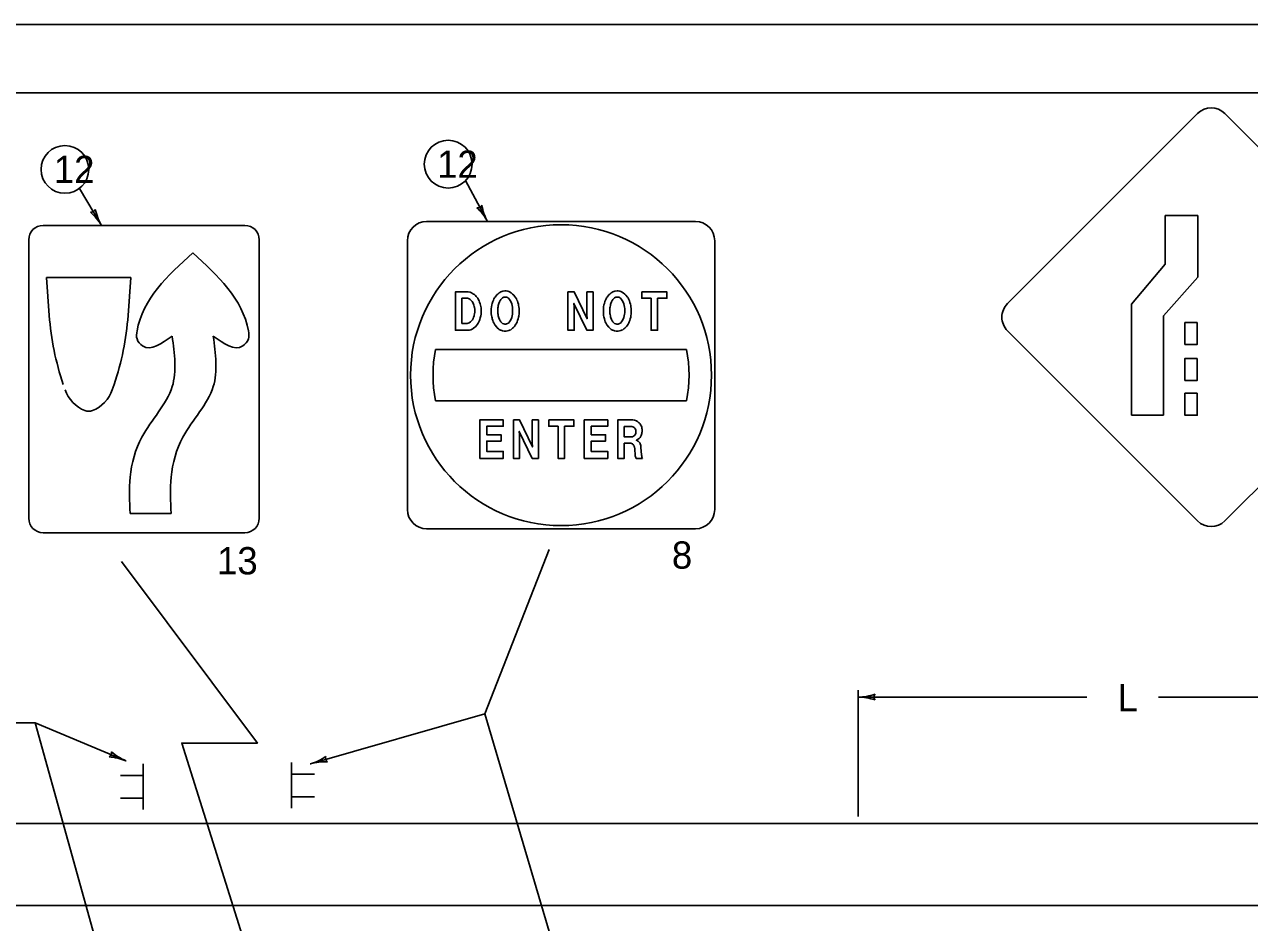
# Model space of a CAD drawing. Extents: x 999.5 to 1036.4, y 999.4 to 1022.5.
# Drawn here: x 1014.85 to 1023.81, y 1015.42 to 1022 of the extents above; entities that cross this region are included whole.
import ezdxf

# ---------------------------------------------------------------- set-up
doc = ezdxf.new("R2010")
doc.units = 0
for name, color, linetype in [('Level 1', 7, 'Continuous'), ('Level 10', 7, 'Continuous'), ('Level 14', 7, 'Continuous')]:
    doc.layers.add(name, color=color, linetype=linetype)

msp = doc.modelspace()

# ---------------------------------------------------------------- linework, layer by layer
at = {"layer": 'Level 1'}
for p, q in [((1022.0432, 1019.9562), (1023.4353, 1021.3483)), ((1025.0263, 1019.9562), (1023.6342, 1021.3483)), ((1015.2487, 1020.7998), (1015.4113, 1020.5285)), ((1018.0751, 1020.8567), (1018.2358, 1020.5576)), ((1017.7903, 1020.5576), (1019.759, 1020.5576)), ((1023.4359, 1020.6019), (1023.1974, 1020.6019)), ((1023.1974, 1020.6019), (1023.1974, 1020.246)), ((1023.4359, 1020.151), (1023.4359, 1020.6019)), ((1014.983, 1020.5285), (1016.4596, 1020.5285)), ((1014.8776, 1018.384), (1014.8776, 1020.4231)), ((1016.5651, 1018.384), (1016.5651, 1020.4231)), ((1017.6497, 1018.4483), (1017.6497, 1020.417)), ((1019.8997, 1020.417), (1019.8997, 1018.4483)), ((1023.1974, 1020.246), (1022.9514, 1019.9516)), ((1015.6246, 1020.1465), (1015.0083, 1020.1465)), ((1015.0083, 1020.1465), (1015.6246, 1020.1465)), ((1023.1862, 1019.8677), (1023.4359, 1020.151)), ((1022.9514, 1019.9516), (1022.9514, 1019.1391)), ((1023.1862, 1019.1391), (1023.1862, 1019.8677)), ((1023.4353, 1018.3652), (1022.0432, 1019.7573)), ((1023.6342, 1018.3652), (1025.0263, 1019.7573)), ((1017.8561, 1019.6201), (1019.6933, 1019.6201)), ((1019.6933, 1019.2451), (1017.8561, 1019.2451)), ((1022.9514, 1019.1391), (1023.1862, 1019.1391)), ((1019.2967, 1018.9805), (1019.2932, 1018.9805)), ((1015.6196, 1018.4191), (1015.9201, 1018.4191)), ((1015.6196, 1018.4191), (1015.9201, 1018.4191)), ((1019.759, 1018.3076), (1017.7903, 1018.3076)), ((1014.983, 1018.2785), (1016.4596, 1018.2785)), ((1018.2163, 1016.9524), (1018.6872, 1018.1569)), ((1020.9487, 1016.2), (1020.9487, 1017.125)), ((1022.6238, 1017.075), (1020.9487, 1017.075)), ((1024.6987, 1017.075), (1023.1493, 1017.075)), ((1015.7154, 1016.2521), (1015.7154, 1016.5854)), ((1016.8019, 1016.5951), (1016.8019, 1016.2618)), ((1015.7154, 1016.5021), (1015.5488, 1016.5021)), ((1016.8019, 1016.5118), (1016.9686, 1016.5118)), ((1015.7154, 1016.3354), (1015.5488, 1016.3354)), ((1016.8019, 1016.3451), (1016.9686, 1016.3451)), ((1035.25, 1016.15), (1007.25, 1016.15)), ((1035.25, 1015.55), (1007.25, 1015.55))]:
    msp.add_line(p, q, dxfattribs=at)
for points in [[(1015.0083, 1020.1465), (1015.0281, 1019.8693)], [(1015.0281, 1019.8693), (1015.0083, 1020.1465)], [(1015.6048, 1019.8693), (1015.6246, 1020.1465)], [(1015.6246, 1020.1465), (1015.6048, 1019.8693)], [(1018.0888, 1019.7608), (1018.0012, 1019.7608), (1018.0012, 1020.042), (1018.0888, 1020.042)], [(1018.0871, 1019.9955), (1018.0485, 1019.9955), (1018.0485, 1019.8117), (1018.0871, 1019.8117)], [(1018.0871, 1019.8117), (1018.0958, 1019.8139), (1018.1028, 1019.8161), (1018.1116, 1019.8228), (1018.1169, 1019.8272), (1018.1204, 1019.8316), (1018.1257, 1019.8383), (1018.1309, 1019.8471), (1018.1344, 1019.856), (1018.1379, 1019.8648), (1018.1397, 1019.8715), (1018.1414, 1019.8803), (1018.1432, 1019.8936), (1018.1432, 1019.9025), (1018.1432, 1019.9158), (1018.1414, 1019.9268), (1018.1397, 1019.9357), (1018.1362, 1019.9446), (1018.1309, 1019.9601), (1018.1239, 1019.9712), (1018.1169, 1019.98), (1018.1098, 1019.9867), (1018.1028, 1019.9911), (1018.0976, 1019.9933), (1018.0888, 1019.9955), (1018.0871, 1019.9955)], [(1018.0888, 1020.042), (1018.0941, 1020.042), (1018.1081, 1020.0398), (1018.1187, 1020.0353), (1018.1274, 1020.0309), (1018.1344, 1020.0265), (1018.1414, 1020.0221), (1018.1484, 1020.0154), (1018.1537, 1020.0088), (1018.1589, 1020.0022), (1018.1643, 1019.9955), (1018.1713, 1019.9844), (1018.1748, 1019.9756), (1018.1783, 1019.9667), (1018.1835, 1019.9534), (1018.1853, 1019.9446), (1018.187, 1019.9357), (1018.1888, 1019.9247), (1018.1905, 1019.9113), (1018.1905, 1019.9025), (1018.1905, 1019.8936), (1018.1888, 1019.8781), (1018.187, 1019.8671), (1018.1853, 1019.8582), (1018.1835, 1019.8516), (1018.18, 1019.8405), (1018.1765, 1019.8316), (1018.173, 1019.8228), (1018.1678, 1019.8139), (1018.1625, 1019.805), (1018.1554, 1019.7962), (1018.1484, 1019.7873), (1018.1432, 1019.7829), (1018.1344, 1019.7763), (1018.1309, 1019.774), (1018.1239, 1019.7696), (1018.1152, 1019.7652), (1018.1046, 1019.763), (1018.0888, 1019.7608)], [(1018.3658, 1020.0487), (1018.3483, 1020.0464), (1018.3413, 1020.0443), (1018.3343, 1020.042), (1018.3255, 1020.0376), (1018.322, 1020.0353), (1018.3168, 1020.0309), (1018.3115, 1020.0265), (1018.3063, 1020.0221), (1018.3045, 1020.0198), (1018.2923, 1020.0043), (1018.287, 1019.9978), (1018.2834, 1019.9911), (1018.2799, 1019.9822), (1018.2747, 1019.9712), (1018.2712, 1019.9578), (1018.2677, 1019.9468), (1018.2659, 1019.9335), (1018.2642, 1019.918), (1018.2642, 1019.9069), (1018.2642, 1019.9003)], [(1018.3115, 1019.9047), (1018.3115, 1019.9092), (1018.3115, 1019.918), (1018.3115, 1019.9247), (1018.3133, 1019.9335), (1018.315, 1019.9423), (1018.3168, 1019.949), (1018.3185, 1019.9578), (1018.3238, 1019.9689), (1018.329, 1019.98), (1018.3308, 1019.9822), (1018.3343, 1019.9867), (1018.3378, 1019.9911), (1018.3413, 1019.9933), (1018.3466, 1019.9978), (1018.3553, 1020.0022), (1018.3623, 1020.0043), (1018.3676, 1020.0043), (1018.3711, 1020.0043), (1018.3763, 1020.0022), (1018.3817, 1019.9999), (1018.3887, 1019.9955), (1018.3974, 1019.9867), (1018.4027, 1019.98), (1018.4097, 1019.9667), (1018.4132, 1019.9557), (1018.4167, 1019.9423), (1018.4184, 1019.9313), (1018.4202, 1019.9202), (1018.4202, 1019.9092), (1018.4202, 1019.9047)], [(1018.4675, 1019.9003), (1018.4675, 1019.9136), (1018.4675, 1019.9202), (1018.4658, 1019.9335), (1018.464, 1019.9423), (1018.4623, 1019.9512), (1018.4588, 1019.9645), (1018.4553, 1019.9756), (1018.4518, 1019.9822), (1018.4483, 1019.9911), (1018.4448, 1019.9978), (1018.4395, 1020.0043), (1018.429, 1020.0177), (1018.4202, 1020.0265), (1018.4097, 1020.0353), (1018.3974, 1020.042), (1018.3922, 1020.0443), (1018.3852, 1020.0464), (1018.3728, 1020.0487), (1018.3641, 1020.0487)], [(1018.8252, 1020.042), (1018.8252, 1019.7608), (1018.8708, 1019.7608), (1018.8708, 1019.9357), (1018.869, 1019.9578), (1018.9637, 1019.7608), (1019.0093, 1019.7608), (1019.0093, 1020.042), (1018.9637, 1020.042), (1018.9637, 1019.8759), (1018.9654, 1019.8449), (1018.8708, 1020.042), (1018.8252, 1020.042)], [(1019.0847, 1019.9003), (1019.0847, 1019.9069), (1019.0847, 1019.918), (1019.0864, 1019.9335), (1019.0882, 1019.9468), (1019.0917, 1019.9578), (1019.0952, 1019.9712), (1019.1004, 1019.9822), (1019.1039, 1019.9911), (1019.1075, 1019.9978), (1019.1128, 1020.0043), (1019.125, 1020.0198), (1019.1268, 1020.0221), (1019.132, 1020.0265), (1019.1373, 1020.0309), (1019.1425, 1020.0353), (1019.146, 1020.0376), (1019.1548, 1020.042), (1019.1618, 1020.0443), (1019.1688, 1020.0464), (1019.1863, 1020.0487)], [(1019.132, 1019.9047), (1019.132, 1019.9092), (1019.132, 1019.918), (1019.132, 1019.9247), (1019.1338, 1019.9335), (1019.1355, 1019.9423), (1019.1373, 1019.949), (1019.139, 1019.9578), (1019.1443, 1019.9689), (1019.1495, 1019.98), (1019.1513, 1019.9822), (1019.1548, 1019.9867), (1019.1583, 1019.9911), (1019.1618, 1019.9933), (1019.1671, 1019.9978), (1019.1758, 1020.0022), (1019.1828, 1020.0043), (1019.1881, 1020.0043), (1019.1916, 1020.0043), (1019.1968, 1020.0022), (1019.2022, 1019.9999), (1019.2092, 1019.9955), (1019.2179, 1019.9867), (1019.2232, 1019.98), (1019.2302, 1019.9667), (1019.2337, 1019.9557), (1019.2372, 1019.9423), (1019.2389, 1019.9313), (1019.2407, 1019.9202), (1019.2407, 1019.9092), (1019.2407, 1019.9047)], [(1019.1846, 1020.0487), (1019.1933, 1020.0487), (1019.2057, 1020.0464), (1019.2127, 1020.0443), (1019.2179, 1020.042), (1019.2302, 1020.0353), (1019.2407, 1020.0265), (1019.2495, 1020.0177), (1019.26, 1020.0043), (1019.2653, 1019.9978), (1019.2688, 1019.9911), (1019.2723, 1019.9822), (1019.2758, 1019.9756), (1019.2793, 1019.9645), (1019.2828, 1019.9512), (1019.2845, 1019.9423), (1019.2863, 1019.9335), (1019.288, 1019.9202), (1019.288, 1019.9136), (1019.288, 1019.9003)], [(1019.3652, 1020.042), (1019.5493, 1020.042), (1019.5493, 1019.9955), (1019.4809, 1019.9955), (1019.4809, 1019.7608), (1019.4336, 1019.7608), (1019.4336, 1019.9955), (1019.3652, 1019.9955), (1019.3652, 1020.042)], [(1018.3676, 1019.805), (1018.3623, 1019.805), (1018.3553, 1019.8073), (1018.3466, 1019.8117), (1018.3413, 1019.8161), (1018.3378, 1019.8183), (1018.3343, 1019.8228), (1018.3308, 1019.8272), (1018.329, 1019.8294), (1018.3238, 1019.8405), (1018.3185, 1019.8516), (1018.3168, 1019.8604), (1018.315, 1019.8671), (1018.3133, 1019.8759), (1018.3115, 1019.8848), (1018.3115, 1019.8914), (1018.3115, 1019.9003), (1018.3115, 1019.9047)], [(1018.4202, 1019.9047), (1018.4202, 1019.9003), (1018.4202, 1019.8892), (1018.4184, 1019.8781), (1018.4167, 1019.8671), (1018.4132, 1019.8538), (1018.4097, 1019.8427), (1018.4027, 1019.8294), (1018.3974, 1019.8228), (1018.3887, 1019.8139), (1018.3817, 1019.8095), (1018.3763, 1019.8073), (1018.3711, 1019.805), (1018.3676, 1019.805)], [(1019.1881, 1019.805), (1019.1828, 1019.805), (1019.1758, 1019.8073), (1019.1671, 1019.8117), (1019.1618, 1019.8161), (1019.1583, 1019.8183), (1019.1548, 1019.8228), (1019.1513, 1019.8272), (1019.1495, 1019.8294), (1019.1443, 1019.8405), (1019.139, 1019.8516), (1019.1373, 1019.8604), (1019.1355, 1019.8671), (1019.1338, 1019.8759), (1019.132, 1019.8848), (1019.132, 1019.8914), (1019.132, 1019.9003), (1019.132, 1019.9047)], [(1019.2407, 1019.9047), (1019.2407, 1019.9003), (1019.2407, 1019.8892), (1019.2389, 1019.8781), (1019.2372, 1019.8671), (1019.2337, 1019.8538), (1019.2302, 1019.8427), (1019.2232, 1019.8294), (1019.2179, 1019.8228), (1019.2092, 1019.8139), (1019.2022, 1019.8095), (1019.1968, 1019.8073), (1019.1916, 1019.805), (1019.1881, 1019.805)], [(1018.2642, 1019.9003), (1018.2642, 1019.8936), (1018.2642, 1019.8826), (1018.2659, 1019.8693), (1018.2677, 1019.8604), (1018.2694, 1019.8516), (1018.2712, 1019.8449), (1018.2747, 1019.8316), (1018.2782, 1019.8228), (1018.2817, 1019.8161), (1018.287, 1019.805), (1018.2905, 1019.8006), (1018.3045, 1019.7829), (1018.308, 1019.7785), (1018.3168, 1019.7718), (1018.322, 1019.7674), (1018.3255, 1019.7652), (1018.3308, 1019.763), (1018.3343, 1019.7608), (1018.3413, 1019.7585), (1018.3466, 1019.7563), (1018.3588, 1019.7541), (1018.3676, 1019.7541), (1018.3711, 1019.7541), (1018.3817, 1019.7563), (1018.3922, 1019.7585), (1018.3974, 1019.7608), (1018.4062, 1019.7652), (1018.4149, 1019.7718), (1018.4202, 1019.7763), (1018.4255, 1019.7807), (1018.4343, 1019.7895), (1018.4395, 1019.7984), (1018.4448, 1019.805), (1018.45, 1019.8161), (1018.4535, 1019.8228), (1018.457, 1019.8316), (1018.4605, 1019.8449), (1018.464, 1019.856), (1018.4658, 1019.8648), (1018.4675, 1019.8848), (1018.4675, 1019.9003)], [(1019.288, 1019.9003), (1019.288, 1019.8848), (1019.2863, 1019.8648), (1019.2845, 1019.856), (1019.281, 1019.8449), (1019.2775, 1019.8316), (1019.274, 1019.8228), (1019.2705, 1019.8161), (1019.2653, 1019.805), (1019.26, 1019.7984), (1019.2548, 1019.7895), (1019.246, 1019.7807), (1019.2407, 1019.7763), (1019.2354, 1019.7718), (1019.2267, 1019.7652), (1019.2179, 1019.7608), (1019.2127, 1019.7585), (1019.2022, 1019.7563), (1019.1916, 1019.7541), (1019.1881, 1019.7541), (1019.1793, 1019.7541), (1019.1671, 1019.7563), (1019.1618, 1019.7585), (1019.1548, 1019.7608), (1019.1513, 1019.763), (1019.146, 1019.7652), (1019.1425, 1019.7674), (1019.1373, 1019.7718), (1019.1285, 1019.7785), (1019.125, 1019.7829), (1019.111, 1019.8006), (1019.1075, 1019.805), (1019.1022, 1019.8161), (1019.0987, 1019.8228), (1019.0952, 1019.8316), (1019.0917, 1019.8449), (1019.0899, 1019.8516), (1019.0882, 1019.8604), (1019.0864, 1019.8693), (1019.0847, 1019.8826), (1019.0847, 1019.8936), (1019.0847, 1019.9003)], [(1015.4887, 1019.3246), (1015.5025, 1019.3649)], [(1015.5025, 1019.3649), (1015.4887, 1019.3246)], [(1018.1799, 1018.8233), (1018.1799, 1019.1045), (1018.3518, 1019.1045), (1018.3518, 1019.058), (1018.2308, 1019.058), (1018.2308, 1018.996), (1018.3359, 1018.996), (1018.3359, 1018.9495), (1018.2308, 1018.9495), (1018.2308, 1018.8742), (1018.3518, 1018.8742), (1018.3518, 1018.8233), (1018.1799, 1018.8233)], [(1018.4253, 1019.1045), (1018.4253, 1018.8233), (1018.4709, 1018.8233), (1018.4709, 1018.9982), (1018.4692, 1019.0203), (1018.5638, 1018.8233), (1018.6094, 1018.8233), (1018.6094, 1019.1045), (1018.5638, 1019.1045), (1018.5638, 1018.9384), (1018.5656, 1018.9074), (1018.4709, 1019.1045), (1018.4253, 1019.1045)], [(1018.6848, 1019.1045), (1018.8689, 1019.1045), (1018.8689, 1019.058), (1018.8006, 1019.058), (1018.8006, 1018.8233), (1018.7532, 1018.8233), (1018.7532, 1019.058), (1018.6848, 1019.058), (1018.6848, 1019.1045)], [(1018.9443, 1018.8233), (1018.9443, 1019.1045), (1019.1162, 1019.1045), (1019.1162, 1019.058), (1018.9952, 1019.058), (1018.9952, 1018.996), (1019.1003, 1018.996), (1019.1003, 1018.9495), (1018.9952, 1018.9495), (1018.9952, 1018.8742), (1019.1162, 1018.8742), (1019.1162, 1018.8233), (1018.9443, 1018.8233)], [(1019.3002, 1019.1045), (1019.1898, 1019.1045), (1019.1898, 1018.8233), (1019.2371, 1018.8233), (1019.2371, 1018.934), (1019.2792, 1018.934)], [(1019.3703, 1018.8233), (1019.3686, 1018.8277), (1019.3668, 1018.8321), (1019.3651, 1018.841), (1019.3633, 1018.8476), (1019.3633, 1018.8498), (1019.3598, 1018.903), (1019.3598, 1018.9096), (1019.3581, 1018.9207), (1019.3546, 1018.9273), (1019.3528, 1018.9318), (1019.3511, 1018.9362), (1019.3475, 1018.9406), (1019.3458, 1018.9428), (1019.344, 1018.9451), (1019.3388, 1018.9495), (1019.3353, 1018.9517), (1019.3318, 1018.9539), (1019.3265, 1018.9561), (1019.3318, 1018.9583), (1019.3353, 1018.9606), (1019.3405, 1018.965), (1019.3458, 1018.9694), (1019.3528, 1018.9761), (1019.3581, 1018.9849), (1019.3616, 1018.9916), (1019.3651, 1019.0048), (1019.3668, 1019.0115), (1019.3686, 1019.0182), (1019.3686, 1019.027), (1019.3686, 1019.0358), (1019.3668, 1019.0425), (1019.3651, 1019.0536), (1019.3616, 1019.0603), (1019.3581, 1019.0668), (1019.3563, 1019.0691), (1019.3528, 1019.0758), (1019.3458, 1019.0823), (1019.3423, 1019.0868), (1019.337, 1019.0913), (1019.3335, 1019.0934), (1019.33, 1019.0957), (1019.3265, 1019.0978), (1019.3195, 1019.1001), (1019.3125, 1019.1023), (1019.3002, 1019.1045)], [(1019.2932, 1019.0558), (1019.2371, 1019.0558), (1019.2371, 1018.9805), (1019.2967, 1018.9805)], [(1019.2932, 1018.9805), (1019.2967, 1018.9805), (1019.3055, 1018.9849), (1019.309, 1018.9872), (1019.3125, 1018.9893), (1019.316, 1018.9938), (1019.3195, 1019.0004), (1019.3213, 1019.0071), (1019.323, 1019.0137), (1019.323, 1019.0182), (1019.323, 1019.0248), (1019.3213, 1019.0292), (1019.3195, 1019.0358), (1019.3178, 1019.0381), (1019.3143, 1019.0447), (1019.309, 1019.0492), (1019.3055, 1019.0513), (1019.3002, 1019.0536), (1019.2932, 1019.0558)], [(1019.2792, 1018.934), (1019.2844, 1018.934), (1019.2914, 1018.9318), (1019.2967, 1018.9296), (1019.3019, 1018.9251), (1019.3055, 1018.9207), (1019.309, 1018.9141), (1019.3108, 1018.9096), (1019.3125, 1018.9052), (1019.3143, 1018.8919), (1019.3178, 1018.8432), (1019.3178, 1018.841), (1019.3195, 1018.8343), (1019.3213, 1018.8299), (1019.323, 1018.8255), (1019.3248, 1018.8233)], [(1019.3248, 1018.8233), (1019.3703, 1018.8233)], [(1015.5895, 1016.6081), (1014.9243, 1016.8872), (1014.2841, 1016.8872), (1013.6646, 1018.7322)], [(1015.5562, 1018.0682), (1016.5521, 1016.7388), (1015.9973, 1016.7388), (1016.5094, 1015.1153)], [(1018.842, 1014.838), (1018.2163, 1016.9524), (1016.9392, 1016.586)], [(1014.9243, 1016.8872), (1015.6489, 1014.2806)]]:
    msp.add_lwpolyline(points, dxfattribs=at)
for points in [[(1023.4322, 1019.8174), (1023.3427, 1019.8174), (1023.3427, 1019.6572), (1023.4322, 1019.6572)], [(1023.4322, 1019.5547), (1023.3427, 1019.5547), (1023.3427, 1019.3944), (1023.4322, 1019.3944)], [(1023.4322, 1019.2994), (1023.3427, 1019.2994), (1023.3427, 1019.1391), (1023.4322, 1019.1391)]]:
    msp.add_lwpolyline(points, close=True, dxfattribs=at)
for centre, radius in [((1015.1423, 1020.9388), 0.175), ((1017.9483, 1020.9773), 0.175), ((1018.7747, 1019.4326), 1.1016)]:
    msp.add_circle(centre, radius, dxfattribs=at)
for centre, radius, start, end in [((1023.5348, 1021.2489), 0.1406, 45.00008, 134.99993), ((1015.335, 1020.6559), 0.0312, 259.71765, 341.83434), ((1015.0763, 1020.3276), 0.3906, 30.94305, 49.61183), ((1015.7464, 1020.7294), 0.3906, 192.29021, 210.93694), ((1018.1655, 1020.6884), 0.0312, 257.03154, 339.14824), ((1017.8918, 1020.3727), 0.3906, 28.25695, 46.92573), ((1018.5799, 1020.7425), 0.3906, 189.60411, 208.25084), ((1017.7903, 1020.417), 0.1406, 90, 180), ((1017.8918, 1020.3727), 0.3906, 28.24472, 28.25695), ((1019.759, 1020.417), 0.1406, 0, 90), ((1014.9831, 1020.4231), 0.1055, 90, 180), ((1015.0763, 1020.3276), 0.3906, 30.93083, 30.94305), ((1016.4596, 1020.4231), 0.1055, 0, 90), ((1022.1427, 1019.8568), 0.1406, 134.99993, 225.00007), ((1017.023, 1020.0115), 2, 184.07594, 198.86093), ((1017.023, 1020.0115), 2, 184.07594, 198.86093), ((1013.6099, 1020.0115), 2, 341.13907, 355.92406), ((1013.6099, 1020.0115), 2, 341.13907, 355.92406), ((1018.7747, 1019.4326), 0.9375, 168.46304, 191.53696), ((1018.7747, 1019.4326), 0.9375, 348.46304, 11.53696), ((1015.3808, 1019.4054), 0.25, 198.86093, 248.42879), ((1015.3808, 1019.4054), 0.25, 198.86093, 248.42879), ((1015.2521, 1019.4054), 0.25, 291.57121, 341.13907), ((1015.2521, 1019.4054), 0.25, 291.57121, 341.13907), ((1015.3164, 1019.2426), 0.075, 248.42879, 291.57121), ((1015.3164, 1019.2426), 0.075, 248.42879, 291.57121), ((1014.9831, 1018.384), 0.1055, 180, 270), ((1016.4596, 1018.384), 0.1055, 270, 360), ((1017.7903, 1018.4482), 0.1406, 180, 270), ((1019.759, 1018.4482), 0.1406, 270, 360), ((1023.5348, 1018.4646), 0.1406, 225.00007, 314.99992), ((1020.9487, 1017.4656), 0.3906, 269.98778, 270), ((1020.9487, 1017.4656), 0.3906, 270, 288.66878), ((1020.9487, 1016.6844), 0.3906, 71.34716, 89.99389), ((1021.0972, 1017.075), 0.0312, 138.7746, 220.89129), ((1015.4525, 1016.6656), 0.0313, 296.01574, 18.13244), ((1015.7406, 1016.9683), 0.3906, 228.58831, 247.23504), ((1015.4384, 1016.2479), 0.3906, 67.24115, 85.90993), ((1015.4384, 1016.2479), 0.3906, 67.22892, 67.24115), ((1016.8314, 1016.9615), 0.3906, 285.99685, 286.00908), ((1016.8314, 1016.9615), 0.3906, 286.00907, 304.67786), ((1017.0469, 1016.2105), 0.3906, 87.35623, 106.00296), ((1017.082, 1016.6269), 0.0313, 154.78367, 236.90037)]:
    msp.add_arc(centre, radius, start, end, dxfattribs=at)
for points in [[(1016.078, 1020.3289), (1015.6705, 1019.7559), (1015.6705, 1019.6974), (1015.7113, 1019.6464), (1015.9277, 1019.7177)], [(1016.078, 1020.3289), (1015.6705, 1019.7559), (1015.6705, 1019.6974), (1015.7113, 1019.6464), (1015.9277, 1019.7177)], [(1016.2282, 1019.7177), (1016.4446, 1019.6464), (1016.4854, 1019.6974), (1016.4854, 1019.7559), (1016.078, 1020.3289)], [(1016.2282, 1019.7177), (1016.4446, 1019.6464), (1016.4854, 1019.6974), (1016.4854, 1019.7559), (1016.078, 1020.3289)], [(1015.9277, 1019.7177), (1015.9277, 1019.3485), (1015.7062, 1018.9793), (1015.6196, 1018.6865), (1015.6196, 1018.4191)], [(1015.9277, 1019.7177), (1015.9277, 1019.3485), (1015.7062, 1018.9793), (1015.6196, 1018.6865), (1015.6196, 1018.4191)], [(1015.9201, 1018.4191), (1015.9201, 1018.6865), (1016.0067, 1018.9793), (1016.2282, 1019.3485), (1016.2282, 1019.7177)], [(1015.9201, 1018.4191), (1015.9201, 1018.6865), (1016.0067, 1018.9793), (1016.2282, 1019.3485), (1016.2282, 1019.7177)]]:
    msp.add_spline(points, degree=3, dxfattribs=at)
at = {"layer": 'Level 10'}
msp.add_line((1007, 1021.5), (1035.5, 1021.5), dxfattribs=at)
at = {"layer": 'Level 14'}
msp.add_line((1000, 1022), (1036, 1022), dxfattribs=at)

# ---------------------------------------------------------------- texts
at = {"layer": 'Level 1'}
for s, p in [('12', (1017.8673, 1020.8773)), ('12', (1015.0613, 1020.8388)), ('8', (1019.5861, 1018.0153)), ('13', (1016.256, 1017.9733)), ('L', (1022.85, 1016.9713))]:
    msp.add_text(s, height=0.2, dxfattribs=at).set_placement(p)

doc.saveas('drawing.dxf')
